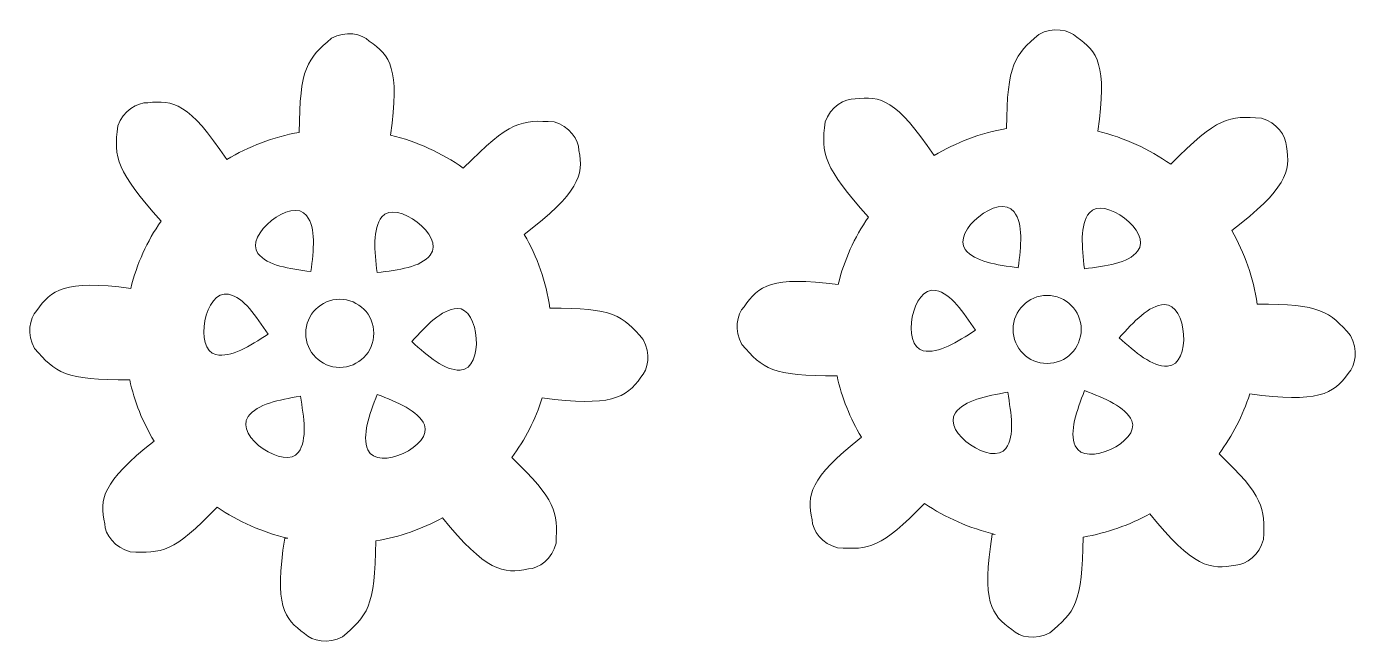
# Model space of a CAD drawing. Header units: centimetres. Extents: x -21.6 to 35.6, y -35.6 to 48.3.
# Drawn here: x -8.927 to -4.04, y 45.601 to 47.868 of the extents above; entities that cross this region are included whole.
import ezdxf

# ---------------------------------------------------------------- set-up
doc = ezdxf.new("R2010")
doc.units = ezdxf.units.CM
doc.header["$MEASUREMENT"] = 0
doc.layers.add('layer 1', color=7, linetype='Continuous')

msp = doc.modelspace()

# ---------------------------------------------------------------- linework, layer by layer
at = {"layer": 'layer 1', "color": 250, "lineweight": 18}
for points, knots in [([(-8.43403, 47.15455), (-8.59702, 47.33821), (-8.60898, 47.38561), (-8.59278, 47.50374), (-8.59278, 47.50374), (-8.57422, 47.55831), (-8.52131, 47.59078), (-8.48263, 47.58837), (-8.48263, 47.58837), (-8.38946, 47.59984), (-8.33186, 47.58821), (-8.19297, 47.38021), (-8.19297, 47.38021), (-8.1127, 47.42827), (-8.02285, 47.46266), (-7.92685, 47.47999), (-7.92685, 47.47999), (-7.92565, 47.71737), (-7.89777, 47.74871), (-7.80818, 47.82515), (-7.80818, 47.82515), (-7.75801, 47.85353), (-7.6969, 47.84256), (-7.66964, 47.81502), (-7.66964, 47.81502), (-7.59277, 47.7618), (-7.5575, 47.71495), (-7.59154, 47.46986), (-7.59154, 47.46986), (-7.49403, 47.44601), (-7.40377, 47.40438), (-7.32464, 47.3487), (-7.32464, 47.3487), (-7.15212, 47.52344), (-7.1107, 47.52642), (-6.99177, 47.51801), (-6.99177, 47.51801), (-6.9361, 47.50307), (-6.90022, 47.4524), (-6.90009, 47.41365), (-6.90009, 47.41365), (-6.88251, 47.32132), (-6.90166, 47.2578), (-7.10078, 47.10521), (-7.10078, 47.10521), (-7.05326, 47.0234), (-7.02081, 46.93218), (-7.00716, 46.83514), (-7.00716, 46.83514), (-6.77329, 46.83597), (-6.74159, 46.80824), (-6.66468, 46.71992), (-6.66468, 46.71992), (-6.6358, 46.67003), (-6.64616, 46.60882), (-6.67342, 46.58128), (-6.67342, 46.58128), (-6.72616, 46.50348), (-6.78592, 46.473), (-7.03469, 46.50547), (-7.03469, 46.50547), (-7.05992, 46.42603), (-7.09816, 46.35214), (-7.14697, 46.28616), (-7.14697, 46.28616), (-6.98272, 46.1301), (-6.97902, 46.08778), (-6.98414, 45.97212), (-6.98414, 45.97212), (-6.9976, 45.91609), (-7.04731, 45.87888), (-7.08604, 45.87772), (-7.08604, 45.87772), (-7.17787, 45.85771), (-7.24319, 45.87045), (-7.40103, 46.06545), (-7.40103, 46.06545), (-7.47583, 46.02472), (-7.55822, 45.99555), (-7.64559, 45.9805), (-7.64559, 45.9805), (-7.64926, 45.7358), (-7.67714, 45.70497), (-7.76869, 45.6288), (-7.76869, 45.6288), (-7.81921, 45.60105), (-7.88017, 45.61278), (-7.90709, 45.64065), (-7.90709, 45.64065), (-7.98369, 45.69512), (-8.01835, 45.74261), (-7.98031, 45.99058), (-7.98031, 45.99058), (-7.98031, 45.99058), (-7.96833, 45.99025), (-7.96833, 45.99025), (-7.96833, 45.99025), (-8.06293, 46.01258), (-8.15082, 46.05162), (-8.22849, 46.10397), (-8.22849, 46.10397), (-8.38885, 45.93792), (-8.431, 45.93455), (-8.54739, 45.94085), (-8.54739, 45.94085), (-8.6033, 45.95487), (-8.64002, 46.00494), (-8.64079, 46.04368), (-8.64079, 46.04368), (-8.65978, 46.13517), (-8.65308, 46.19341), (-8.45991, 46.34724), (-8.45991, 46.34724), (-8.5012, 46.41606), (-8.53172, 46.49175), (-8.54921, 46.57212), (-8.54921, 46.57212), (-8.78918, 46.57048), (-8.82078, 46.59787), (-8.89852, 46.68695), (-8.89852, 46.68695), (-8.92745, 46.73681), (-8.91715, 46.79803), (-8.88992, 46.8256), (-8.88992, 46.8256), (-8.8375, 46.90312), (-8.79101, 46.93891), (-8.54506, 46.90744), (-8.54506, 46.90744), (-8.52323, 46.99696), (-8.48514, 47.08039), (-8.43403, 47.15455)], [0, 0, 0, 0, 0.0294118, 0.0294118, 0.0294118, 0.0294118, 0.0588235, 0.0588235, 0.0588235, 0.0588235, 0.0882353, 0.0882353, 0.0882353, 0.0882353, 0.1176471, 0.1176471, 0.1176471, 0.1176471, 0.1470588, 0.1470588, 0.1470588, 0.1470588, 0.1764706, 0.1764706, 0.1764706, 0.1764706, 0.2058824, 0.2058824, 0.2058824, 0.2058824, 0.2352941, 0.2352941, 0.2352941, 0.2352941, 0.2647059, 0.2647059, 0.2647059, 0.2647059, 0.2941176, 0.2941176, 0.2941176, 0.2941176, 0.3235294, 0.3235294, 0.3235294, 0.3235294, 0.3529412, 0.3529412, 0.3529412, 0.3529412, 0.3823529, 0.3823529, 0.3823529, 0.3823529, 0.4117647, 0.4117647, 0.4117647, 0.4117647, 0.4411765, 0.4411765, 0.4411765, 0.4411765, 0.4705882, 0.4705882, 0.4705882, 0.4705882, 0.5, 0.5, 0.5, 0.5, 0.5294118, 0.5294118, 0.5294118, 0.5294118, 0.5588235, 0.5588235, 0.5588235, 0.5588235, 0.5882353, 0.5882353, 0.5882353, 0.5882353, 0.6176471, 0.6176471, 0.6176471, 0.6176471, 0.6470588, 0.6470588, 0.6470588, 0.6470588, 0.6764706, 0.6764706, 0.6764706, 0.6764706, 0.7058824, 0.7058824, 0.7058824, 0.7058824, 0.7352941, 0.7352941, 0.7352941, 0.7352941, 0.7647059, 0.7647059, 0.7647059, 0.7647059, 0.7941176, 0.7941176, 0.7941176, 0.7941176, 0.8235294, 0.8235294, 0.8235294, 0.8235294, 0.8529412, 0.8529412, 0.8529412, 0.8529412, 0.8823529, 0.8823529, 0.8823529, 0.8823529, 0.9117647, 0.9117647, 0.9117647, 0.9117647, 0.9411765, 0.9411765, 0.9411765, 0.9411765, 1, 1, 1, 1]), ([(-5.83779, 47.16887), (-6.00078, 47.35253), (-6.01274, 47.39993), (-5.99654, 47.51806), (-5.99654, 47.51806), (-5.97798, 47.57263), (-5.92507, 47.6051), (-5.88639, 47.60269), (-5.88639, 47.60269), (-5.79322, 47.61416), (-5.73562, 47.60253), (-5.59673, 47.39453), (-5.59673, 47.39453), (-5.51646, 47.44259), (-5.42661, 47.47698), (-5.33061, 47.49431), (-5.33061, 47.49431), (-5.32941, 47.73169), (-5.30153, 47.76303), (-5.21194, 47.83947), (-5.21194, 47.83947), (-5.16177, 47.86785), (-5.10066, 47.85688), (-5.0734, 47.82934), (-5.0734, 47.82934), (-4.99653, 47.77612), (-4.96126, 47.72927), (-4.9953, 47.48418), (-4.9953, 47.48418), (-4.89779, 47.46033), (-4.80753, 47.4187), (-4.7284, 47.36302), (-4.7284, 47.36302), (-4.55588, 47.53776), (-4.51446, 47.54074), (-4.39553, 47.53233), (-4.39553, 47.53233), (-4.33986, 47.51739), (-4.30398, 47.46672), (-4.30385, 47.42797), (-4.30385, 47.42797), (-4.28627, 47.33564), (-4.30542, 47.27212), (-4.50454, 47.11953), (-4.50454, 47.11953), (-4.45702, 47.03772), (-4.42457, 46.9465), (-4.41092, 46.84946), (-4.41092, 46.84946), (-4.17705, 46.85029), (-4.14535, 46.82256), (-4.06844, 46.73424), (-4.06844, 46.73424), (-4.03956, 46.68435), (-4.04992, 46.62314), (-4.07718, 46.5956), (-4.07718, 46.5956), (-4.12992, 46.5178), (-4.18968, 46.48732), (-4.43845, 46.51979), (-4.43845, 46.51979), (-4.46368, 46.44035), (-4.50192, 46.36646), (-4.55073, 46.30048), (-4.55073, 46.30048), (-4.38648, 46.14442), (-4.38278, 46.1021), (-4.3879, 45.98644), (-4.3879, 45.98644), (-4.40136, 45.93041), (-4.45107, 45.8932), (-4.4898, 45.89204), (-4.4898, 45.89204), (-4.58163, 45.87203), (-4.64695, 45.88477), (-4.80479, 46.07977), (-4.80479, 46.07977), (-4.87959, 46.03904), (-4.96198, 46.00987), (-5.04935, 45.99482), (-5.04935, 45.99482), (-5.05302, 45.75012), (-5.0809, 45.71929), (-5.17245, 45.64312), (-5.17245, 45.64312), (-5.22297, 45.61537), (-5.28393, 45.6271), (-5.31085, 45.65497), (-5.31085, 45.65497), (-5.38745, 45.70944), (-5.42211, 45.75693), (-5.38407, 46.0049), (-5.38407, 46.0049), (-5.38407, 46.0049), (-5.37209, 46.00457), (-5.37209, 46.00457), (-5.37209, 46.00457), (-5.46669, 46.0269), (-5.55458, 46.06594), (-5.63225, 46.11829), (-5.63225, 46.11829), (-5.79261, 45.95224), (-5.83476, 45.94887), (-5.95115, 45.95517), (-5.95115, 45.95517), (-6.00706, 45.96919), (-6.04378, 46.01926), (-6.04455, 46.058), (-6.04455, 46.058), (-6.06354, 46.14949), (-6.05684, 46.20773), (-5.86367, 46.36156), (-5.86367, 46.36156), (-5.90496, 46.43038), (-5.93548, 46.50607), (-5.95297, 46.58644), (-5.95297, 46.58644), (-6.19294, 46.5848), (-6.22454, 46.61219), (-6.30228, 46.70127), (-6.30228, 46.70127), (-6.33121, 46.75113), (-6.32091, 46.81235), (-6.29368, 46.83992), (-6.29368, 46.83992), (-6.24126, 46.91744), (-6.19477, 46.95323), (-5.94882, 46.92176), (-5.94882, 46.92176), (-5.92699, 47.01128), (-5.8889, 47.09471), (-5.83779, 47.16887)], [0, 0, 0, 0, 0.0294118, 0.0294118, 0.0294118, 0.0294118, 0.0588235, 0.0588235, 0.0588235, 0.0588235, 0.0882353, 0.0882353, 0.0882353, 0.0882353, 0.1176471, 0.1176471, 0.1176471, 0.1176471, 0.1470588, 0.1470588, 0.1470588, 0.1470588, 0.1764706, 0.1764706, 0.1764706, 0.1764706, 0.2058824, 0.2058824, 0.2058824, 0.2058824, 0.2352941, 0.2352941, 0.2352941, 0.2352941, 0.2647059, 0.2647059, 0.2647059, 0.2647059, 0.2941176, 0.2941176, 0.2941176, 0.2941176, 0.3235294, 0.3235294, 0.3235294, 0.3235294, 0.3529412, 0.3529412, 0.3529412, 0.3529412, 0.3823529, 0.3823529, 0.3823529, 0.3823529, 0.4117647, 0.4117647, 0.4117647, 0.4117647, 0.4411765, 0.4411765, 0.4411765, 0.4411765, 0.4705882, 0.4705882, 0.4705882, 0.4705882, 0.5, 0.5, 0.5, 0.5, 0.5294118, 0.5294118, 0.5294118, 0.5294118, 0.5588235, 0.5588235, 0.5588235, 0.5588235, 0.5882353, 0.5882353, 0.5882353, 0.5882353, 0.6176471, 0.6176471, 0.6176471, 0.6176471, 0.6470588, 0.6470588, 0.6470588, 0.6470588, 0.6764706, 0.6764706, 0.6764706, 0.6764706, 0.7058824, 0.7058824, 0.7058824, 0.7058824, 0.7352941, 0.7352941, 0.7352941, 0.7352941, 0.7647059, 0.7647059, 0.7647059, 0.7647059, 0.7941176, 0.7941176, 0.7941176, 0.7941176, 0.8235294, 0.8235294, 0.8235294, 0.8235294, 0.8529412, 0.8529412, 0.8529412, 0.8529412, 0.8823529, 0.8823529, 0.8823529, 0.8823529, 0.9117647, 0.9117647, 0.9117647, 0.9117647, 0.9411765, 0.9411765, 0.9411765, 0.9411765, 1, 1, 1, 1]), ([(-7.8997, 47.17424), (-7.86459, 47.1289), (-7.87422, 47.04892), (-7.88386, 46.96893), (-7.88386, 46.96893), (-7.96372, 46.9796), (-8.04357, 46.99028), (-8.07868, 47.03562), (-8.07868, 47.03562), (-8.12914, 47.10076), (-7.95493, 47.24555), (-7.8997, 47.17424)], [0, 0, 0, 0, 0.25, 0.25, 0.25, 0.25, 0.5, 0.5, 0.5, 0.5, 1, 1, 1, 1]), ([(-7.44585, 47.02968), (-7.48149, 46.98476), (-7.56147, 46.97502), (-7.64144, 46.96528), (-7.64144, 46.96528), (-7.65014, 47.04538), (-7.65883, 47.12547), (-7.62319, 47.17039), (-7.62319, 47.17039), (-7.57197, 47.23494), (-7.38979, 47.10033), (-7.44585, 47.02968)], [0, 0, 0, 0, 0.25, 0.25, 0.25, 0.25, 0.5, 0.5, 0.5, 0.5, 1, 1, 1, 1]), ([(-5.30346, 47.18856), (-5.26835, 47.14322), (-5.27798, 47.06324), (-5.28762, 46.98325), (-5.28762, 46.98325), (-5.36748, 46.99392), (-5.44733, 47.0046), (-5.48244, 47.04994), (-5.48244, 47.04994), (-5.5329, 47.11508), (-5.35869, 47.25987), (-5.30346, 47.18856)], [0, 0, 0, 0, 0.25, 0.25, 0.25, 0.25, 0.5, 0.5, 0.5, 0.5, 1, 1, 1, 1]), ([(-4.84961, 47.044), (-4.88525, 46.99908), (-4.96523, 46.98934), (-5.0452, 46.9796), (-5.0452, 46.9796), (-5.0539, 47.0597), (-5.06259, 47.13979), (-5.02695, 47.18471), (-5.02695, 47.18471), (-4.97573, 47.24926), (-4.79355, 47.11465), (-4.84961, 47.044)], [0, 0, 0, 0, 0.25, 0.25, 0.25, 0.25, 0.5, 0.5, 0.5, 0.5, 1, 1, 1, 1]), ([(-8.18612, 46.88561), (-8.13003, 46.87371), (-8.08568, 46.80644), (-8.04134, 46.73918), (-8.04134, 46.73918), (-8.10917, 46.69571), (-8.17701, 46.65225), (-8.23311, 46.66415), (-8.23311, 46.66415), (-8.31371, 46.68126), (-8.27435, 46.90433), (-8.18612, 46.88561)], [0, 0, 0, 0, 0.25, 0.25, 0.25, 0.25, 0.5, 0.5, 0.5, 0.5, 1, 1, 1, 1]), ([(-5.58988, 46.89993), (-5.53379, 46.88803), (-5.48944, 46.82076), (-5.4451, 46.7535), (-5.4451, 46.7535), (-5.51293, 46.71003), (-5.58077, 46.66657), (-5.63687, 46.67847), (-5.63687, 46.67847), (-5.71747, 46.69558), (-5.67811, 46.91865), (-5.58988, 46.89993)], [0, 0, 0, 0, 0.25, 0.25, 0.25, 0.25, 0.5, 0.5, 0.5, 0.5, 1, 1, 1, 1]), ([(-5.05692, 46.75673), (-5.05692, 46.82577), (-5.11288, 46.88173), (-5.18192, 46.88173), (-5.18192, 46.88173), (-5.25097, 46.88173), (-5.30693, 46.82577), (-5.30693, 46.75673), (-5.30693, 46.75673), (-5.30694, 46.68769), (-5.25097, 46.63173), (-5.18193, 46.63173), (-5.18193, 46.63173), (-5.11288, 46.63173), (-5.05692, 46.68769), (-5.05692, 46.75673)], [0, 0, 0, 0, 0.2, 0.2, 0.2, 0.2, 0.4, 0.4, 0.4, 0.4, 0.6, 0.6, 0.6, 0.6, 1, 1, 1, 1]), ([(-5.05692, 46.75673), (-5.05692, 46.82577), (-5.11288, 46.88173), (-5.18192, 46.88173), (-5.18192, 46.88173), (-5.25097, 46.88173), (-5.30693, 46.82577), (-5.30693, 46.75673), (-5.30693, 46.75673), (-5.30694, 46.68769), (-5.25097, 46.63173), (-5.18193, 46.63173), (-5.18193, 46.63173), (-5.11288, 46.63173), (-5.05692, 46.68769), (-5.05692, 46.75673)], [0, 0, 0, 0, 0.2, 0.2, 0.2, 0.2, 0.4, 0.4, 0.4, 0.4, 0.6, 0.6, 0.6, 0.6, 1, 1, 1, 1]), ([(-5.05692, 46.75673), (-5.05692, 46.82577), (-5.11288, 46.88173), (-5.18192, 46.88173), (-5.18192, 46.88173), (-5.25097, 46.88173), (-5.30693, 46.82577), (-5.30693, 46.75673), (-5.30693, 46.75673), (-5.30694, 46.68769), (-5.25097, 46.63173), (-5.18193, 46.63173), (-5.18193, 46.63173), (-5.11288, 46.63173), (-5.05692, 46.68769), (-5.05692, 46.75673)], [0, 0, 0, 0, 0.2, 0.2, 0.2, 0.2, 0.4, 0.4, 0.4, 0.4, 0.6, 0.6, 0.6, 0.6, 1, 1, 1, 1]), ([(-5.05692, 46.75673), (-5.05692, 46.82577), (-5.11288, 46.88173), (-5.18192, 46.88173), (-5.18192, 46.88173), (-5.25097, 46.88173), (-5.30693, 46.82577), (-5.30693, 46.75673), (-5.30693, 46.75673), (-5.30694, 46.68769), (-5.25097, 46.63173), (-5.18193, 46.63173), (-5.18193, 46.63173), (-5.11288, 46.63173), (-5.05692, 46.68769), (-5.05692, 46.75673)], [0, 0, 0, 0, 0.2, 0.2, 0.2, 0.2, 0.4, 0.4, 0.4, 0.4, 0.6, 0.6, 0.6, 0.6, 1, 1, 1, 1]), ([(-5.05692, 46.75673), (-5.05692, 46.82577), (-5.11288, 46.88173), (-5.18192, 46.88173), (-5.18192, 46.88173), (-5.25097, 46.88173), (-5.30693, 46.82577), (-5.30693, 46.75673), (-5.30693, 46.75673), (-5.30694, 46.68769), (-5.25097, 46.63173), (-5.18193, 46.63173), (-5.18193, 46.63173), (-5.11288, 46.63173), (-5.05692, 46.68769), (-5.05692, 46.75673)], [0, 0, 0, 0, 0.2, 0.2, 0.2, 0.2, 0.4, 0.4, 0.4, 0.4, 0.6, 0.6, 0.6, 0.6, 1, 1, 1, 1]), ([(-5.05692, 46.75673), (-5.05692, 46.82576), (-5.11288, 46.88173), (-5.18192, 46.88173), (-5.18192, 46.88173), (-5.25097, 46.88173), (-5.30693, 46.82577), (-5.30693, 46.75673), (-5.30693, 46.75673), (-5.30694, 46.68769), (-5.25097, 46.63173), (-5.18193, 46.63173), (-5.18193, 46.63173), (-5.11288, 46.63173), (-5.05692, 46.68769), (-5.05692, 46.75673)], [0, 0, 0, 0, 0.2, 0.2, 0.2, 0.2, 0.4, 0.4, 0.4, 0.4, 0.6, 0.6, 0.6, 0.6, 1, 1, 1, 1]), ([(-5.05692, 46.75673), (-5.05692, 46.82576), (-5.11288, 46.88173), (-5.18192, 46.88173), (-5.18192, 46.88173), (-5.25097, 46.88173), (-5.30693, 46.82577), (-5.30693, 46.75673), (-5.30693, 46.75673), (-5.30694, 46.68769), (-5.25097, 46.63173), (-5.18193, 46.63173), (-5.18193, 46.63173), (-5.11288, 46.63173), (-5.05692, 46.68769), (-5.05692, 46.75673)], [0, 0, 0, 0, 0.2, 0.2, 0.2, 0.2, 0.4, 0.4, 0.4, 0.4, 0.6, 0.6, 0.6, 0.6, 1, 1, 1, 1]), ([(-5.05692, 46.75673), (-5.05692, 46.82576), (-5.11288, 46.88173), (-5.18192, 46.88173), (-5.18192, 46.88173), (-5.25097, 46.88173), (-5.30693, 46.82577), (-5.30693, 46.75673), (-5.30693, 46.75673), (-5.30694, 46.68769), (-5.25097, 46.63173), (-5.18193, 46.63173), (-5.18193, 46.63173), (-5.11288, 46.63173), (-5.05692, 46.68769), (-5.05692, 46.75673)], [0, 0, 0, 0, 0.2, 0.2, 0.2, 0.2, 0.4, 0.4, 0.4, 0.4, 0.6, 0.6, 0.6, 0.6, 1, 1, 1, 1]), ([(-5.05692, 46.75673), (-5.05692, 46.82576), (-5.11288, 46.88173), (-5.18192, 46.88173), (-5.18192, 46.88173), (-5.25097, 46.88173), (-5.30693, 46.82576), (-5.30693, 46.75673), (-5.30693, 46.75673), (-5.30694, 46.68769), (-5.25097, 46.63173), (-5.18193, 46.63173), (-5.18193, 46.63173), (-5.11288, 46.63173), (-5.05692, 46.68769), (-5.05692, 46.75673)], [0, 0, 0, 0, 0.2, 0.2, 0.2, 0.2, 0.4, 0.4, 0.4, 0.4, 0.6, 0.6, 0.6, 0.6, 1, 1, 1, 1]), ([(-5.05692, 46.75673), (-5.05692, 46.82576), (-5.11288, 46.88173), (-5.18192, 46.88173), (-5.18192, 46.88173), (-5.25097, 46.88173), (-5.30693, 46.82576), (-5.30693, 46.75673), (-5.30693, 46.75673), (-5.30694, 46.68769), (-5.25097, 46.63173), (-5.18193, 46.63173), (-5.18193, 46.63173), (-5.11288, 46.63173), (-5.05692, 46.68769), (-5.05692, 46.75673)], [0, 0, 0, 0, 0.2, 0.2, 0.2, 0.2, 0.4, 0.4, 0.4, 0.4, 0.6, 0.6, 0.6, 0.6, 1, 1, 1, 1]), ([(-5.05692, 46.75673), (-5.05692, 46.82576), (-5.11288, 46.88173), (-5.18192, 46.88173), (-5.18192, 46.88173), (-5.25097, 46.88173), (-5.30693, 46.82576), (-5.30693, 46.75673), (-5.30693, 46.75673), (-5.30694, 46.68769), (-5.25097, 46.63173), (-5.18193, 46.63173), (-5.18193, 46.63173), (-5.11288, 46.63173), (-5.05692, 46.68769), (-5.05692, 46.75673)], [0, 0, 0, 0, 0.2, 0.2, 0.2, 0.2, 0.4, 0.4, 0.4, 0.4, 0.6, 0.6, 0.6, 0.6, 1, 1, 1, 1]), ([(-5.05692, 46.75673), (-5.05692, 46.82576), (-5.11288, 46.88173), (-5.18192, 46.88173), (-5.18192, 46.88173), (-5.25097, 46.88173), (-5.30693, 46.82576), (-5.30693, 46.75673), (-5.30693, 46.75673), (-5.30694, 46.68769), (-5.25097, 46.63173), (-5.18193, 46.63173), (-5.18193, 46.63173), (-5.11288, 46.63173), (-5.05692, 46.68769), (-5.05692, 46.75673)], [0, 0, 0, 0, 0.2, 0.2, 0.2, 0.2, 0.4, 0.4, 0.4, 0.4, 0.6, 0.6, 0.6, 0.6, 1, 1, 1, 1]), ([(-5.05692, 46.75673), (-5.05692, 46.82576), (-5.11288, 46.88173), (-5.18192, 46.88173), (-5.18192, 46.88173), (-5.25097, 46.88173), (-5.30693, 46.82576), (-5.30693, 46.75673), (-5.30693, 46.75673), (-5.30694, 46.68769), (-5.25097, 46.63173), (-5.18193, 46.63173), (-5.18193, 46.63173), (-5.11288, 46.63173), (-5.05692, 46.68769), (-5.05692, 46.75673)], [0, 0, 0, 0, 0.2, 0.2, 0.2, 0.2, 0.4, 0.4, 0.4, 0.4, 0.6, 0.6, 0.6, 0.6, 1, 1, 1, 1]), ([(-5.05692, 46.75673), (-5.05692, 46.82576), (-5.11288, 46.88173), (-5.18192, 46.88173), (-5.18192, 46.88173), (-5.25097, 46.88173), (-5.30693, 46.82576), (-5.30693, 46.75673), (-5.30693, 46.75673), (-5.30694, 46.68769), (-5.25097, 46.63173), (-5.18193, 46.63173), (-5.18193, 46.63173), (-5.11288, 46.63173), (-5.05692, 46.68769), (-5.05692, 46.75673)], [0, 0, 0, 0, 0.2, 0.2, 0.2, 0.2, 0.4, 0.4, 0.4, 0.4, 0.6, 0.6, 0.6, 0.6, 1, 1, 1, 1]), ([(-5.05692, 46.75673), (-5.05692, 46.82576), (-5.11288, 46.88173), (-5.18192, 46.88173), (-5.18192, 46.88173), (-5.25097, 46.88173), (-5.30693, 46.82576), (-5.30693, 46.75673), (-5.30693, 46.75673), (-5.30694, 46.68769), (-5.25097, 46.63173), (-5.18193, 46.63173), (-5.18193, 46.63173), (-5.11288, 46.63173), (-5.05692, 46.68769), (-5.05692, 46.75673)], [0, 0, 0, 0, 0.2, 0.2, 0.2, 0.2, 0.4, 0.4, 0.4, 0.4, 0.6, 0.6, 0.6, 0.6, 1, 1, 1, 1]), ([(-5.05692, 46.75673), (-5.05692, 46.82576), (-5.11288, 46.88173), (-5.18192, 46.88173), (-5.18192, 46.88173), (-5.25097, 46.88173), (-5.30693, 46.82576), (-5.30693, 46.75673), (-5.30693, 46.75673), (-5.30694, 46.68769), (-5.25097, 46.63173), (-5.18193, 46.63173), (-5.18193, 46.63173), (-5.11288, 46.63173), (-5.05692, 46.68769), (-5.05692, 46.75673)], [0, 0, 0, 0, 0.2, 0.2, 0.2, 0.2, 0.4, 0.4, 0.4, 0.4, 0.6, 0.6, 0.6, 0.6, 1, 1, 1, 1]), ([(-5.05692, 46.75673), (-5.05692, 46.82576), (-5.11288, 46.88173), (-5.18192, 46.88173), (-5.18192, 46.88173), (-5.25097, 46.88173), (-5.30693, 46.82576), (-5.30693, 46.75673), (-5.30693, 46.75673), (-5.30694, 46.68769), (-5.25097, 46.63173), (-5.18193, 46.63173), (-5.18193, 46.63173), (-5.11288, 46.63173), (-5.05692, 46.68769), (-5.05692, 46.75673)], [0, 0, 0, 0, 0.2, 0.2, 0.2, 0.2, 0.4, 0.4, 0.4, 0.4, 0.6, 0.6, 0.6, 0.6, 1, 1, 1, 1]), ([(-5.05692, 46.75673), (-5.05692, 46.82576), (-5.11288, 46.88173), (-5.18192, 46.88173), (-5.18192, 46.88173), (-5.25097, 46.88173), (-5.30693, 46.82576), (-5.30693, 46.75673), (-5.30693, 46.75673), (-5.30694, 46.68769), (-5.25097, 46.63173), (-5.18193, 46.63173), (-5.18193, 46.63173), (-5.11288, 46.63173), (-5.05692, 46.68769), (-5.05692, 46.75673)], [0, 0, 0, 0, 0.2, 0.2, 0.2, 0.2, 0.4, 0.4, 0.4, 0.4, 0.6, 0.6, 0.6, 0.6, 1, 1, 1, 1]), ([(-5.05692, 46.75673), (-5.05692, 46.82576), (-5.11288, 46.88173), (-5.18192, 46.88173), (-5.18192, 46.88173), (-5.25097, 46.88173), (-5.30693, 46.82576), (-5.30693, 46.75673), (-5.30693, 46.75673), (-5.30694, 46.68769), (-5.25097, 46.63173), (-5.18193, 46.63173), (-5.18193, 46.63173), (-5.11288, 46.63173), (-5.05692, 46.68769), (-5.05692, 46.75673)], [0, 0, 0, 0, 0.2, 0.2, 0.2, 0.2, 0.4, 0.4, 0.4, 0.4, 0.6, 0.6, 0.6, 0.6, 1, 1, 1, 1]), ([(-5.05692, 46.75673), (-5.05692, 46.82576), (-5.11288, 46.88173), (-5.18192, 46.88173), (-5.18192, 46.88173), (-5.25097, 46.88173), (-5.30693, 46.82576), (-5.30693, 46.75673), (-5.30693, 46.75673), (-5.30694, 46.68769), (-5.25097, 46.63173), (-5.18193, 46.63173), (-5.18193, 46.63173), (-5.11288, 46.63173), (-5.05692, 46.68769), (-5.05692, 46.75673)], [0, 0, 0, 0, 0.2, 0.2, 0.2, 0.2, 0.4, 0.4, 0.4, 0.4, 0.6, 0.6, 0.6, 0.6, 1, 1, 1, 1]), ([(-5.05692, 46.75673), (-5.05692, 46.82576), (-5.11288, 46.88173), (-5.18192, 46.88173), (-5.18192, 46.88173), (-5.25097, 46.88173), (-5.30693, 46.82576), (-5.30693, 46.75673), (-5.30693, 46.75673), (-5.30694, 46.68769), (-5.25097, 46.63173), (-5.18193, 46.63173), (-5.18193, 46.63173), (-5.11288, 46.63173), (-5.05692, 46.68769), (-5.05692, 46.75673)], [0, 0, 0, 0, 0.2, 0.2, 0.2, 0.2, 0.4, 0.4, 0.4, 0.4, 0.6, 0.6, 0.6, 0.6, 1, 1, 1, 1]), ([(-7.65316, 46.74241), (-7.65316, 46.81145), (-7.70912, 46.86741), (-7.77816, 46.86741), (-7.77816, 46.86741), (-7.84721, 46.86741), (-7.90317, 46.81145), (-7.90317, 46.74241), (-7.90317, 46.74241), (-7.90318, 46.67337), (-7.84721, 46.61741), (-7.77817, 46.61741), (-7.77817, 46.61741), (-7.70912, 46.61741), (-7.65316, 46.67337), (-7.65316, 46.74241)], [0, 0, 0, 0, 0.2, 0.2, 0.2, 0.2, 0.4, 0.4, 0.4, 0.4, 0.6, 0.6, 0.6, 0.6, 1, 1, 1, 1]), ([(-7.65316, 46.74241), (-7.65316, 46.81145), (-7.70912, 46.86741), (-7.77816, 46.86741), (-7.77816, 46.86741), (-7.84721, 46.86741), (-7.90317, 46.81145), (-7.90317, 46.74241), (-7.90317, 46.74241), (-7.90318, 46.67337), (-7.84721, 46.61741), (-7.77817, 46.61741), (-7.77817, 46.61741), (-7.70912, 46.61741), (-7.65316, 46.67337), (-7.65316, 46.74241)], [0, 0, 0, 0, 0.2, 0.2, 0.2, 0.2, 0.4, 0.4, 0.4, 0.4, 0.6, 0.6, 0.6, 0.6, 1, 1, 1, 1]), ([(-7.65316, 46.74241), (-7.65316, 46.81145), (-7.70912, 46.86741), (-7.77816, 46.86741), (-7.77816, 46.86741), (-7.84721, 46.86741), (-7.90317, 46.81145), (-7.90317, 46.74241), (-7.90317, 46.74241), (-7.90318, 46.67337), (-7.84721, 46.61741), (-7.77817, 46.61741), (-7.77817, 46.61741), (-7.70912, 46.61741), (-7.65316, 46.67337), (-7.65316, 46.74241)], [0, 0, 0, 0, 0.2, 0.2, 0.2, 0.2, 0.4, 0.4, 0.4, 0.4, 0.6, 0.6, 0.6, 0.6, 1, 1, 1, 1]), ([(-7.65316, 46.74241), (-7.65316, 46.81145), (-7.70912, 46.86741), (-7.77816, 46.86741), (-7.77816, 46.86741), (-7.84721, 46.86741), (-7.90317, 46.81145), (-7.90317, 46.74241), (-7.90317, 46.74241), (-7.90318, 46.67337), (-7.84721, 46.61741), (-7.77817, 46.61741), (-7.77817, 46.61741), (-7.70912, 46.61741), (-7.65316, 46.67337), (-7.65316, 46.74241)], [0, 0, 0, 0, 0.2, 0.2, 0.2, 0.2, 0.4, 0.4, 0.4, 0.4, 0.6, 0.6, 0.6, 0.6, 1, 1, 1, 1]), ([(-7.65316, 46.74241), (-7.65316, 46.81145), (-7.70912, 46.86741), (-7.77816, 46.86741), (-7.77816, 46.86741), (-7.84721, 46.86741), (-7.90317, 46.81145), (-7.90317, 46.74241), (-7.90317, 46.74241), (-7.90318, 46.67337), (-7.84721, 46.61741), (-7.77817, 46.61741), (-7.77817, 46.61741), (-7.70912, 46.61741), (-7.65316, 46.67337), (-7.65316, 46.74241)], [0, 0, 0, 0, 0.2, 0.2, 0.2, 0.2, 0.4, 0.4, 0.4, 0.4, 0.6, 0.6, 0.6, 0.6, 1, 1, 1, 1]), ([(-7.65316, 46.74241), (-7.65316, 46.81144), (-7.70912, 46.86741), (-7.77816, 46.86741), (-7.77816, 46.86741), (-7.84721, 46.86741), (-7.90317, 46.81145), (-7.90317, 46.74241), (-7.90317, 46.74241), (-7.90318, 46.67337), (-7.84721, 46.61741), (-7.77817, 46.61741), (-7.77817, 46.61741), (-7.70912, 46.61741), (-7.65316, 46.67337), (-7.65316, 46.74241)], [0, 0, 0, 0, 0.2, 0.2, 0.2, 0.2, 0.4, 0.4, 0.4, 0.4, 0.6, 0.6, 0.6, 0.6, 1, 1, 1, 1]), ([(-7.65316, 46.74241), (-7.65316, 46.81144), (-7.70912, 46.86741), (-7.77816, 46.86741), (-7.77816, 46.86741), (-7.84721, 46.86741), (-7.90317, 46.81145), (-7.90317, 46.74241), (-7.90317, 46.74241), (-7.90318, 46.67337), (-7.84721, 46.61741), (-7.77817, 46.61741), (-7.77817, 46.61741), (-7.70912, 46.61741), (-7.65316, 46.67337), (-7.65316, 46.74241)], [0, 0, 0, 0, 0.2, 0.2, 0.2, 0.2, 0.4, 0.4, 0.4, 0.4, 0.6, 0.6, 0.6, 0.6, 1, 1, 1, 1]), ([(-7.65316, 46.74241), (-7.65316, 46.81144), (-7.70912, 46.86741), (-7.77816, 46.86741), (-7.77816, 46.86741), (-7.84721, 46.86741), (-7.90317, 46.81145), (-7.90317, 46.74241), (-7.90317, 46.74241), (-7.90318, 46.67337), (-7.84721, 46.61741), (-7.77817, 46.61741), (-7.77817, 46.61741), (-7.70912, 46.61741), (-7.65316, 46.67337), (-7.65316, 46.74241)], [0, 0, 0, 0, 0.2, 0.2, 0.2, 0.2, 0.4, 0.4, 0.4, 0.4, 0.6, 0.6, 0.6, 0.6, 1, 1, 1, 1]), ([(-7.65316, 46.74241), (-7.65316, 46.81144), (-7.70912, 46.86741), (-7.77816, 46.86741), (-7.77816, 46.86741), (-7.84721, 46.86741), (-7.90317, 46.81144), (-7.90317, 46.74241), (-7.90317, 46.74241), (-7.90318, 46.67337), (-7.84721, 46.61741), (-7.77817, 46.61741), (-7.77817, 46.61741), (-7.70912, 46.61741), (-7.65316, 46.67337), (-7.65316, 46.74241)], [0, 0, 0, 0, 0.2, 0.2, 0.2, 0.2, 0.4, 0.4, 0.4, 0.4, 0.6, 0.6, 0.6, 0.6, 1, 1, 1, 1]), ([(-7.65316, 46.74241), (-7.65316, 46.81144), (-7.70912, 46.86741), (-7.77816, 46.86741), (-7.77816, 46.86741), (-7.84721, 46.86741), (-7.90317, 46.81144), (-7.90317, 46.74241), (-7.90317, 46.74241), (-7.90318, 46.67337), (-7.84721, 46.61741), (-7.77817, 46.61741), (-7.77817, 46.61741), (-7.70912, 46.61741), (-7.65316, 46.67337), (-7.65316, 46.74241)], [0, 0, 0, 0, 0.2, 0.2, 0.2, 0.2, 0.4, 0.4, 0.4, 0.4, 0.6, 0.6, 0.6, 0.6, 1, 1, 1, 1]), ([(-7.65316, 46.74241), (-7.65316, 46.81144), (-7.70912, 46.86741), (-7.77816, 46.86741), (-7.77816, 46.86741), (-7.84721, 46.86741), (-7.90317, 46.81144), (-7.90317, 46.74241), (-7.90317, 46.74241), (-7.90318, 46.67337), (-7.84721, 46.61741), (-7.77817, 46.61741), (-7.77817, 46.61741), (-7.70912, 46.61741), (-7.65316, 46.67337), (-7.65316, 46.74241)], [0, 0, 0, 0, 0.2, 0.2, 0.2, 0.2, 0.4, 0.4, 0.4, 0.4, 0.6, 0.6, 0.6, 0.6, 1, 1, 1, 1]), ([(-7.65316, 46.74241), (-7.65316, 46.81144), (-7.70912, 46.86741), (-7.77816, 46.86741), (-7.77816, 46.86741), (-7.84721, 46.86741), (-7.90317, 46.81144), (-7.90317, 46.74241), (-7.90317, 46.74241), (-7.90318, 46.67337), (-7.84721, 46.61741), (-7.77817, 46.61741), (-7.77817, 46.61741), (-7.70912, 46.61741), (-7.65316, 46.67337), (-7.65316, 46.74241)], [0, 0, 0, 0, 0.2, 0.2, 0.2, 0.2, 0.4, 0.4, 0.4, 0.4, 0.6, 0.6, 0.6, 0.6, 1, 1, 1, 1]), ([(-7.65316, 46.74241), (-7.65316, 46.81144), (-7.70912, 46.86741), (-7.77816, 46.86741), (-7.77816, 46.86741), (-7.84721, 46.86741), (-7.90317, 46.81144), (-7.90317, 46.74241), (-7.90317, 46.74241), (-7.90318, 46.67337), (-7.84721, 46.61741), (-7.77817, 46.61741), (-7.77817, 46.61741), (-7.70912, 46.61741), (-7.65316, 46.67337), (-7.65316, 46.74241)], [0, 0, 0, 0, 0.2, 0.2, 0.2, 0.2, 0.4, 0.4, 0.4, 0.4, 0.6, 0.6, 0.6, 0.6, 1, 1, 1, 1]), ([(-7.65316, 46.74241), (-7.65316, 46.81144), (-7.70912, 46.86741), (-7.77816, 46.86741), (-7.77816, 46.86741), (-7.84721, 46.86741), (-7.90317, 46.81144), (-7.90317, 46.74241), (-7.90317, 46.74241), (-7.90318, 46.67337), (-7.84721, 46.61741), (-7.77817, 46.61741), (-7.77817, 46.61741), (-7.70912, 46.61741), (-7.65316, 46.67337), (-7.65316, 46.74241)], [0, 0, 0, 0, 0.2, 0.2, 0.2, 0.2, 0.4, 0.4, 0.4, 0.4, 0.6, 0.6, 0.6, 0.6, 1, 1, 1, 1]), ([(-7.65316, 46.74241), (-7.65316, 46.81144), (-7.70912, 46.86741), (-7.77816, 46.86741), (-7.77816, 46.86741), (-7.84721, 46.86741), (-7.90317, 46.81144), (-7.90317, 46.74241), (-7.90317, 46.74241), (-7.90318, 46.67337), (-7.84721, 46.61741), (-7.77817, 46.61741), (-7.77817, 46.61741), (-7.70912, 46.61741), (-7.65316, 46.67337), (-7.65316, 46.74241)], [0, 0, 0, 0, 0.2, 0.2, 0.2, 0.2, 0.4, 0.4, 0.4, 0.4, 0.6, 0.6, 0.6, 0.6, 1, 1, 1, 1]), ([(-7.65316, 46.74241), (-7.65316, 46.81144), (-7.70912, 46.86741), (-7.77816, 46.86741), (-7.77816, 46.86741), (-7.84721, 46.86741), (-7.90317, 46.81144), (-7.90317, 46.74241), (-7.90317, 46.74241), (-7.90318, 46.67337), (-7.84721, 46.61741), (-7.77817, 46.61741), (-7.77817, 46.61741), (-7.70912, 46.61741), (-7.65316, 46.67337), (-7.65316, 46.74241)], [0, 0, 0, 0, 0.2, 0.2, 0.2, 0.2, 0.4, 0.4, 0.4, 0.4, 0.6, 0.6, 0.6, 0.6, 1, 1, 1, 1]), ([(-7.65316, 46.74241), (-7.65316, 46.81144), (-7.70912, 46.86741), (-7.77816, 46.86741), (-7.77816, 46.86741), (-7.84721, 46.86741), (-7.90317, 46.81144), (-7.90317, 46.74241), (-7.90317, 46.74241), (-7.90318, 46.67337), (-7.84721, 46.61741), (-7.77817, 46.61741), (-7.77817, 46.61741), (-7.70912, 46.61741), (-7.65316, 46.67337), (-7.65316, 46.74241)], [0, 0, 0, 0, 0.2, 0.2, 0.2, 0.2, 0.4, 0.4, 0.4, 0.4, 0.6, 0.6, 0.6, 0.6, 1, 1, 1, 1]), ([(-7.65316, 46.74241), (-7.65316, 46.81144), (-7.70912, 46.86741), (-7.77816, 46.86741), (-7.77816, 46.86741), (-7.84721, 46.86741), (-7.90317, 46.81144), (-7.90317, 46.74241), (-7.90317, 46.74241), (-7.90318, 46.67337), (-7.84721, 46.61741), (-7.77817, 46.61741), (-7.77817, 46.61741), (-7.70912, 46.61741), (-7.65316, 46.67337), (-7.65316, 46.74241)], [0, 0, 0, 0, 0.2, 0.2, 0.2, 0.2, 0.4, 0.4, 0.4, 0.4, 0.6, 0.6, 0.6, 0.6, 1, 1, 1, 1]), ([(-7.65316, 46.74241), (-7.65316, 46.81144), (-7.70912, 46.86741), (-7.77816, 46.86741), (-7.77816, 46.86741), (-7.84721, 46.86741), (-7.90317, 46.81144), (-7.90317, 46.74241), (-7.90317, 46.74241), (-7.90318, 46.67337), (-7.84721, 46.61741), (-7.77817, 46.61741), (-7.77817, 46.61741), (-7.70912, 46.61741), (-7.65316, 46.67337), (-7.65316, 46.74241)], [0, 0, 0, 0, 0.2, 0.2, 0.2, 0.2, 0.4, 0.4, 0.4, 0.4, 0.6, 0.6, 0.6, 0.6, 1, 1, 1, 1]), ([(-7.65316, 46.74241), (-7.65316, 46.81144), (-7.70912, 46.86741), (-7.77816, 46.86741), (-7.77816, 46.86741), (-7.84721, 46.86741), (-7.90317, 46.81144), (-7.90317, 46.74241), (-7.90317, 46.74241), (-7.90318, 46.67337), (-7.84721, 46.61741), (-7.77817, 46.61741), (-7.77817, 46.61741), (-7.70912, 46.61741), (-7.65316, 46.67337), (-7.65316, 46.74241)], [0, 0, 0, 0, 0.2, 0.2, 0.2, 0.2, 0.4, 0.4, 0.4, 0.4, 0.6, 0.6, 0.6, 0.6, 1, 1, 1, 1]), ([(-7.65316, 46.74241), (-7.65316, 46.81144), (-7.70912, 46.86741), (-7.77816, 46.86741), (-7.77816, 46.86741), (-7.84721, 46.86741), (-7.90317, 46.81144), (-7.90317, 46.74241), (-7.90317, 46.74241), (-7.90318, 46.67337), (-7.84721, 46.61741), (-7.77817, 46.61741), (-7.77817, 46.61741), (-7.70912, 46.61741), (-7.65316, 46.67337), (-7.65316, 46.74241)], [0, 0, 0, 0, 0.2, 0.2, 0.2, 0.2, 0.4, 0.4, 0.4, 0.4, 0.6, 0.6, 0.6, 0.6, 1, 1, 1, 1]), ([(-7.33623, 46.60764), (-7.3935, 46.60475), (-7.45362, 46.65837), (-7.51374, 46.712), (-7.51374, 46.712), (-7.45933, 46.77142), (-7.40492, 46.83084), (-7.34765, 46.83373), (-7.34765, 46.83373), (-7.26536, 46.83789), (-7.24615, 46.61219), (-7.33623, 46.60764)], [0, 0, 0, 0, 0.25, 0.25, 0.25, 0.25, 0.5, 0.5, 0.5, 0.5, 1, 1, 1, 1]), ([(-4.73999, 46.62196), (-4.79726, 46.61907), (-4.85738, 46.67269), (-4.9175, 46.72632), (-4.9175, 46.72632), (-4.86309, 46.78574), (-4.80868, 46.84516), (-4.75141, 46.84805), (-4.75141, 46.84805), (-4.66912, 46.85221), (-4.64991, 46.62651), (-4.73999, 46.62196)], [0, 0, 0, 0, 0.25, 0.25, 0.25, 0.25, 0.5, 0.5, 0.5, 0.5, 1, 1, 1, 1]), ([(-8.11447, 46.43667), (-8.08138, 46.48351), (-8.00208, 46.49769), (-7.92277, 46.51187), (-7.92277, 46.51187), (-7.90962, 46.43238), (-7.89648, 46.3529), (-7.92956, 46.30606), (-7.92956, 46.30606), (-7.9771, 46.23876), (-8.1665, 46.36301), (-8.11447, 46.43667)], [0, 0, 0, 0, 0.25, 0.25, 0.25, 0.25, 0.5, 0.5, 0.5, 0.5, 1, 1, 1, 1]), ([(-7.67468, 46.31517), (-7.6979, 46.3676), (-7.66938, 46.44295), (-7.64085, 46.51829), (-7.64085, 46.51829), (-7.56588, 46.48879), (-7.49091, 46.45928), (-7.46769, 46.40685), (-7.46769, 46.40685), (-7.43432, 46.33151), (-7.63815, 46.2327), (-7.67468, 46.31517)], [0, 0, 0, 0, 0.25, 0.25, 0.25, 0.25, 0.5, 0.5, 0.5, 0.5, 1, 1, 1, 1]), ([(-5.51823, 46.45099), (-5.48514, 46.49783), (-5.40584, 46.51201), (-5.32653, 46.52619), (-5.32653, 46.52619), (-5.31338, 46.4467), (-5.30024, 46.36722), (-5.33332, 46.32038), (-5.33332, 46.32038), (-5.38086, 46.25308), (-5.57026, 46.37733), (-5.51823, 46.45099)], [0, 0, 0, 0, 0.25, 0.25, 0.25, 0.25, 0.5, 0.5, 0.5, 0.5, 1, 1, 1, 1]), ([(-5.07844, 46.32949), (-5.10166, 46.38192), (-5.07314, 46.45727), (-5.04461, 46.53261), (-5.04461, 46.53261), (-4.96964, 46.50311), (-4.89467, 46.4736), (-4.87145, 46.42117), (-4.87145, 46.42117), (-4.83808, 46.34583), (-5.04191, 46.24702), (-5.07844, 46.32949)], [0, 0, 0, 0, 0.25, 0.25, 0.25, 0.25, 0.5, 0.5, 0.5, 0.5, 1, 1, 1, 1])]:
    msp.add_open_spline(points, degree=3, knots=knots, dxfattribs=at)
for points in [[(-5.18192, 46.88173), (-5.18192, 46.88173), (-5.18192, 46.88173), (-5.18192, 46.88173)], [(-7.77816, 46.86741), (-7.77816, 46.86741), (-7.77816, 46.86741), (-7.77816, 46.86741)], [(-7.90317, 46.74241), (-7.90317, 46.74241), (-7.90317, 46.74241), (-7.90317, 46.74241)], [(-7.65316, 46.74241), (-7.65316, 46.74241), (-7.65316, 46.74241), (-7.65316, 46.74241)], [(-7.65316, 46.74241), (-7.65316, 46.74241), (-7.65316, 46.74241), (-7.65316, 46.74241)], [(-5.30693, 46.75673), (-5.30693, 46.75673), (-5.30693, 46.75673), (-5.30693, 46.75673)], [(-5.05692, 46.75673), (-5.05692, 46.75673), (-5.05692, 46.75673), (-5.05692, 46.75673)], [(-5.05692, 46.75673), (-5.05692, 46.75673), (-5.05692, 46.75673), (-5.05692, 46.75673)], [(-5.18193, 46.63173), (-5.18193, 46.63173), (-5.18193, 46.63173), (-5.18193, 46.63173)], [(-7.77817, 46.61741), (-7.77817, 46.61741), (-7.77817, 46.61741), (-7.77817, 46.61741)]]:
    msp.add_open_spline(points, degree=3, dxfattribs=at)

doc.saveas('drawing.dxf')
